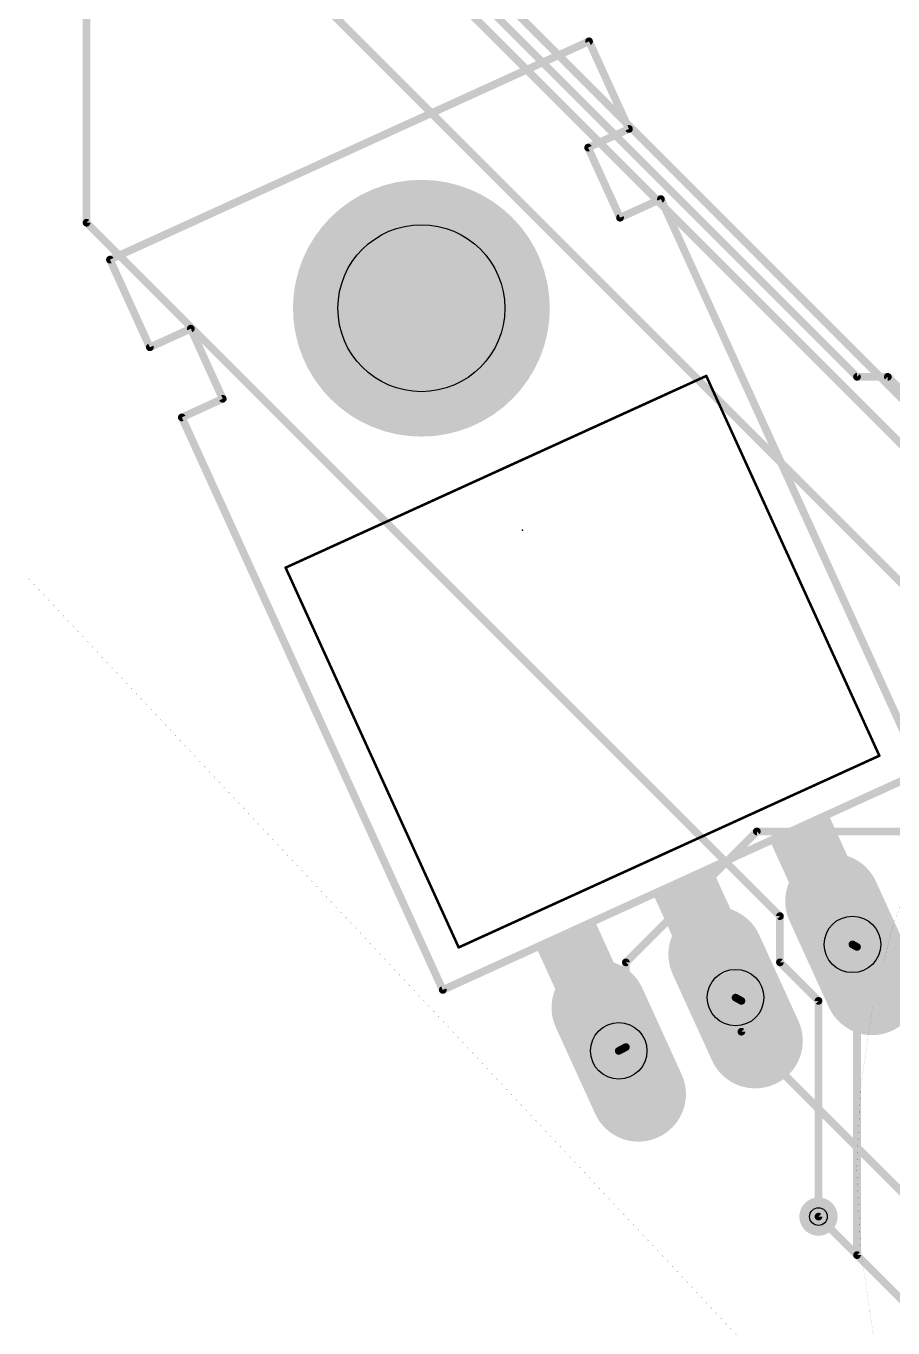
# Model space of a CAD drawing. Extents: x -96 to 96, y -43 to 63.
# Drawn here: x 43 to 60.15, y -23.54 to 2.21 of the extents above; entities that cross this region are included whole.
import ezdxf

# ---------------------------------------------------------------- set-up
doc = ezdxf.new("R2010")
doc.units = 0
for name, color, linetype in [('1', 12, 'CONTINUOUS'), ('16', 132, 'CONTINUOUS'), ('17', 110, 'CONTINUOUS'), ('18', 110, 'CONTINUOUS'), ('20', 31, 'CONTINUOUS'), ('21', 253, 'CONTINUOUS'), ('23', 53, 'CONTINUOUS'), ('25', 253, 'CONTINUOUS'), ('29', 253, 'CONTINUOUS'), ('30', 253, 'CONTINUOUS'), ('42', 132, 'CONTINUOUS'), ('43', 110, 'CONTINUOUS'), ('44', 253, 'CONTINUOUS')]:
    doc.layers.add(name, color=color, linetype=linetype)

# ---------------------------------------------------------------- blocks, each defined once
blk = doc.blocks.new('RECT')
blk.add_solid([(-0.5, -0.5), (0.5, -0.5), (-0.5, 0.5), (0.5, 0.5)])
blk = doc.blocks.new('LONGP100')
at = {"const_width": 1}
blk.add_lwpolyline([(-0.5, 0), (0.5, 0)], dxfattribs=at)
at = {"const_width": 0.5}
for points in [[(-0.5, 0.25, 1), (-0.5, -0.25)], [(0.5, -0.25, 1), (0.5, 0.25)]]:
    blk.add_lwpolyline(points, format="xyb", dxfattribs=at)
blk = doc.blocks.new('ROUNDV')
at = {"const_width": 0.5}
blk.add_lwpolyline([(0, -0.25, 1), (0, 0.25, 1), (0, -0.25)], format="xyb", dxfattribs=at)

msp = doc.modelspace()

# ---------------------------------------------------------------- linework, layer by layer
at = {"layer": '1', "const_width": 0.1524}
for points in [[(67.056, -11.8872), (51.6636, 3.5052)], [(48.9204, 2.5908), (64.1604, -12.6492)], [(57.4548, -13.716), (54.864, -16.3068)], [(65.6844, -13.716), (57.4548, -13.716)], [(54.864, -16.3068), (54.864, -17.9832)], [(57.15, -17.0688), (57.0341, -17.0046)], [(57.15, -17.6784), (57.15, -17.0688)], [(62.0268, -22.5552), (57.15, -17.6784)], [(54.864, -17.9832), (54.7228, -18.0579)], [(58.674, -21.336), (60.96, -23.622)]]:
    msp.add_lwpolyline(points, dxfattribs=at)
at = {"layer": '1', "const_width": 0.0762}
for points in [[(57.4548, -13.6779, 1), (57.4548, -13.7541)], [(57.4817, -13.7429, 1), (57.4279, -13.6891)], [(54.9021, -16.3068, 1), (54.8259, -16.3068)], [(54.8371, -16.2799, 1), (54.8909, -16.3337)], [(57.0525, -16.9713, 1), (57.0156, -17.0379)], [(57.1881, -17.0688, 1), (57.1119, -17.0688)], [(57.1315, -17.1021, 1), (57.1685, -17.0355)], [(57.1119, -17.6784, 1), (57.1881, -17.6784)], [(57.1769, -17.6515, 1), (57.1231, -17.7053)], [(54.705, -18.0242, 1), (54.7406, -18.0916)], [(54.8259, -17.9832, 1), (54.9021, -17.9832)], [(54.8818, -18.0169, 1), (54.8462, -17.9495)], [(58.7009, -21.3091, 1), (58.6471, -21.3629)]]:
    msp.add_lwpolyline(points, format="xyb", dxfattribs=at)
at = {"layer": '16', "const_width": 0.1524}
for points in [[(44.196, 22.098), (44.196, -1.6764)], [(48.768, 5.9436), (59.436, -4.7244)], [(62.1792, -7.9248), (49.8348, 4.4196)], [(44.196, -1.6764), (57.912, -15.3924)], [(59.436, -4.7244), (60.0456, -4.7244)], [(60.0456, -4.7244), (80.3148, -24.9936)], [(57.912, -15.3924), (57.912, -16.3068)], [(59.436, -16.002), (59.3454, -15.9513)], [(59.436, -16.002), (59.436, -22.098)], [(57.912, -16.3068), (58.674, -17.0688)], [(58.674, -17.0688), (58.674, -21.336)], [(59.436, -22.098), (61.2648, -23.9268)]]:
    msp.add_lwpolyline(points, dxfattribs=at)
at = {"layer": '16', "const_width": 0.0762}
for points in [[(44.1579, -1.6764, 1), (44.2341, -1.6764)], [(44.2229, -1.6495, 1), (44.1691, -1.7033)], [(59.436, -4.6863, 1), (59.436, -4.7625)], [(59.4091, -4.7513, 1), (59.4629, -4.6975)], [(60.0725, -4.6975, 1), (60.0187, -4.7513)], [(60.0456, -4.7625, 1), (60.0456, -4.6863)], [(57.9501, -15.3924, 1), (57.8739, -15.3924)], [(57.8851, -15.4193, 1), (57.9389, -15.3655)], [(59.364, -15.918, 1), (59.3268, -15.9845)], [(59.4741, -16.002, 1), (59.3979, -16.002)], [(59.4174, -16.0352, 1), (59.4546, -15.9688)], [(57.8739, -16.3068, 1), (57.9501, -16.3068)], [(57.9389, -16.2799, 1), (57.8851, -16.3337)], [(58.7121, -17.0688, 1), (58.6359, -17.0688)], [(58.6471, -17.0957, 1), (58.7009, -17.0419)], [(58.6359, -21.336, 1), (58.7121, -21.336)], [(59.3979, -22.098, 1), (59.4741, -22.098)], [(59.4629, -22.0711, 1), (59.4091, -22.1249)]]:
    msp.add_lwpolyline(points, format="xyb", dxfattribs=at)
at = {"layer": '20', "const_width": 0.001}
for points in [[(43, 43.9022), (43, -8.6615)], [(43, -8.6615), (61.5767, -28.5094)]]:
    msp.add_lwpolyline(points, dxfattribs=at)
at = {"layer": '20', "const_width": 0.0005}
for points in [[(42.9997, -8.6615, 1), (43.0003, -8.6615)], [(43.0002, -8.6613, 1), (42.9998, -8.6617)]]:
    msp.add_lwpolyline(points, format="xyb", dxfattribs=at)
at = {"layer": '20'}
msp.add_circle((50.8195, -3.3679), 1.651, dxfattribs=at)
at = {"layer": '21'}
for points, const_width in [([(54.1357, 1.9116), (44.6593, -2.407)], 0.1524), ([(54.9257, 0.1782), (54.1357, 1.9116)], 0.1524), ([(54.1167, -0.1905), (54.9257, 0.1782)], 0.1524), ([(54.7487, -1.5773), (54.1167, -0.1905)], 0.1524), ([(55.5576, -1.2086), (54.7487, -1.5773)], 0.1524), ([(60.7189, -12.534), (55.5576, -1.2086)], 0.1524), ([(45.4493, -4.1405), (44.6593, -2.407)], 0.1524), ([(46.2583, -3.7718), (45.4493, -4.1405)], 0.1524), ([(46.8903, -5.1586), (46.2583, -3.7718)], 0.1524), ([(56.4545, -4.7078), (48.1338, -8.4997)], 0.0508), ([(56.4545, -4.7078), (59.8778, -12.2195)], 0.0508), ([(46.0813, -5.5272), (46.8903, -5.1586)], 0.1524), ([(51.2426, -16.8526), (46.0813, -5.5272)], 0.1524), ([(51.5571, -16.0114), (48.1338, -8.4997)], 0.0508), ([(51.5571, -16.0114), (59.8778, -12.2195)], 0.0508), ([(51.2426, -16.8526), (60.7189, -12.534)], 0.1524)]:
    msp.add_lwpolyline(points, dxfattribs=dict(at, const_width=const_width))
for points, const_width in [([(54.1703, 1.9274, 1), (54.101, 1.8958)], 0.0762), ([(54.1515, 1.877, 1), (54.1199, 1.9463)], 0.0762), ([(54.891, 0.1624, 1), (54.9603, 0.194)], 0.0762), ([(54.9415, 0.1435, 1), (54.9099, 0.2128)], 0.0762), ([(54.1514, -0.1747, 1), (54.082, -0.2063)], 0.0762), ([(54.1009, -0.1558, 1), (54.1325, -0.2252)], 0.0762), ([(55.5923, -1.1928, 1), (55.523, -1.2244)], 0.0762), ([(55.5734, -1.2433, 1), (55.5418, -1.1739)], 0.0762), ([(50.8195, -5.1713, 1), (50.8195, -1.5645, 1), (50.8195, -5.1713)], 0.1524), ([(54.7329, -1.5426, 1), (54.7645, -1.6119)], 0.0762), ([(54.714, -1.5931, 1), (54.7834, -1.5615)], 0.0762), ([(44.6435, -2.3723, 1), (44.6751, -2.4416)], 0.0762), ([(44.694, -2.3912, 1), (44.6247, -2.4228)], 0.0762), ([(46.2929, -3.756, 1), (46.2236, -3.7876)], 0.0762), ([(46.2741, -3.8065, 1), (46.2425, -3.7371)], 0.0762), ([(45.4335, -4.1058, 1), (45.4651, -4.1751)], 0.0762), ([(45.4146, -4.1562, 1), (45.484, -4.1247)], 0.0762), ([(56.466, -4.7025, 1), (56.4429, -4.713)], 0.0254), ([(56.4597, -4.7193, 1), (56.4492, -4.6962)], 0.0254), ([(46.8556, -5.1744, 1), (46.9249, -5.1428)], 0.0762), ([(46.9061, -5.1932, 1), (46.8745, -5.1239)], 0.0762), ([(46.116, -5.5114, 1), (46.0466, -5.543)], 0.0762), ([(46.0655, -5.4926, 1), (46.0971, -5.5619)], 0.0762), ([(48.1453, -8.4945, 1), (48.1222, -8.505)], 0.0254), ([(48.1285, -8.4882, 1), (48.139, -8.5113)], 0.0254), ([(59.8662, -12.2248, 1), (59.8893, -12.2142)], 0.0254), ([(59.883, -12.231, 1), (59.8725, -12.2079)], 0.0254), ([(51.5518, -15.9999, 1), (51.5623, -16.023)], 0.0254), ([(51.5455, -16.0167, 1), (51.5686, -16.0062)], 0.0254), ([(51.2268, -16.8179, 1), (51.2584, -16.8873)], 0.0762), ([(51.2079, -16.8684, 1), (51.2772, -16.8368)], 0.0762)]:
    msp.add_lwpolyline(points, format="xyb", dxfattribs=dict(at, const_width=const_width))
at = {"layer": '23'}
msp.add_point((52.8208, -7.7594), dxfattribs=at)
at = {"layer": '25', "const_width": 0.001}
for points in [[(43, 43.9022), (43, -8.6615)], [(43, -8.6615), (61.5767, -28.5094)]]:
    msp.add_lwpolyline(points, dxfattribs=at)
at = {"layer": '25'}
for points, const_width in [([(75.8885, -36.8411, 1), (75.8885, -3.9251, 1), (75.8885, -36.8411)], 0.001), ([(42.9997, -8.6615, 1), (43.0003, -8.6615)], 0.0005), ([(43.0002, -8.6613, 1), (42.9998, -8.6617)], 0.0005)]:
    msp.add_lwpolyline(points, format="xyb", dxfattribs=dict(at, const_width=const_width))
at = {"layer": '29', "const_width": 1.7526}
msp.add_lwpolyline([(50.8195, -4.2442, 1), (50.8195, -2.4916, 1), (50.8195, -4.2442)], format="xyb", dxfattribs=at)
at = {"layer": '30', "const_width": 1.7526}
msp.add_lwpolyline([(50.8195, -4.2442, 1), (50.8195, -2.4916, 1), (50.8195, -4.2442)], format="xyb", dxfattribs=at)
at = {"layer": '42', "const_width": 2.54}
msp.add_lwpolyline([(50.8195, -4.6379, 1), (50.8195, -2.0979, 1), (50.8195, -4.6379)], format="xyb", dxfattribs=at)
at = {"layer": '43', "const_width": 2.54}
msp.add_lwpolyline([(50.8195, -4.6379, 1), (50.8195, -2.0979, 1), (50.8195, -4.6379)], format="xyb", dxfattribs=at)
at = {"layer": '44'}
for centre, radius in [((59.3454, -15.9513), 0.5588), ((57.0341, -17.0046), 0.5588), ((54.7228, -18.0579), 0.5588), ((58.674, -21.336), 0.175)]:
    msp.add_circle(centre, radius, dxfattribs=at)

# ---------------------------------------------------------------- block references
at = {"layer": '17', "xscale": 1.6764, "yscale": 1.6764, "rotation": 114.5}
for p in [(59.3454, -15.9513), (59.3454, -15.9513), (57.0341, -17.0046), (57.0341, -17.0046), (54.7228, -18.0579), (54.7228, -18.0579)]:
    msp.add_blockref('LONGP100', p, dxfattribs=at)
at = {"layer": '18', "xscale": 0.7564, "yscale": 0.7564}
msp.add_blockref('ROUNDV', (58.674, -21.336), dxfattribs=at)
msp.add_blockref('ROUNDV', (58.674, -21.336), dxfattribs=at)
at = {"layer": '21', "rotation": 24.5}
for p, xscale, yscale in [((58.8714, -14.9112), 1.27, 2.794), ((56.5601, -15.9645), 1.27, 2.794), ((54.2488, -17.0178), 1.27, 2.794), ((59.5824, -16.4713), 0.762, 0.635), ((57.2711, -17.5246), 0.762, 0.635), ((54.9598, -18.578), 0.762, 0.635)]:
    msp.add_blockref('RECT', p, dxfattribs=dict(at, xscale=xscale, yscale=yscale))
at = {"layer": '29', "xscale": 1.8796, "yscale": 1.8796, "rotation": 114.5}
for p in [(59.3454, -15.9513), (57.0341, -17.0046), (54.7228, -18.0579)]:
    msp.add_blockref('LONGP100', p, dxfattribs=at)
at = {"layer": '30', "xscale": 1.8796, "yscale": 1.8796, "rotation": 114.5}
for p in [(59.3454, -15.9513), (57.0341, -17.0046), (54.7228, -18.0579)]:
    msp.add_blockref('LONGP100', p, dxfattribs=at)

doc.saveas('drawing.dxf')
